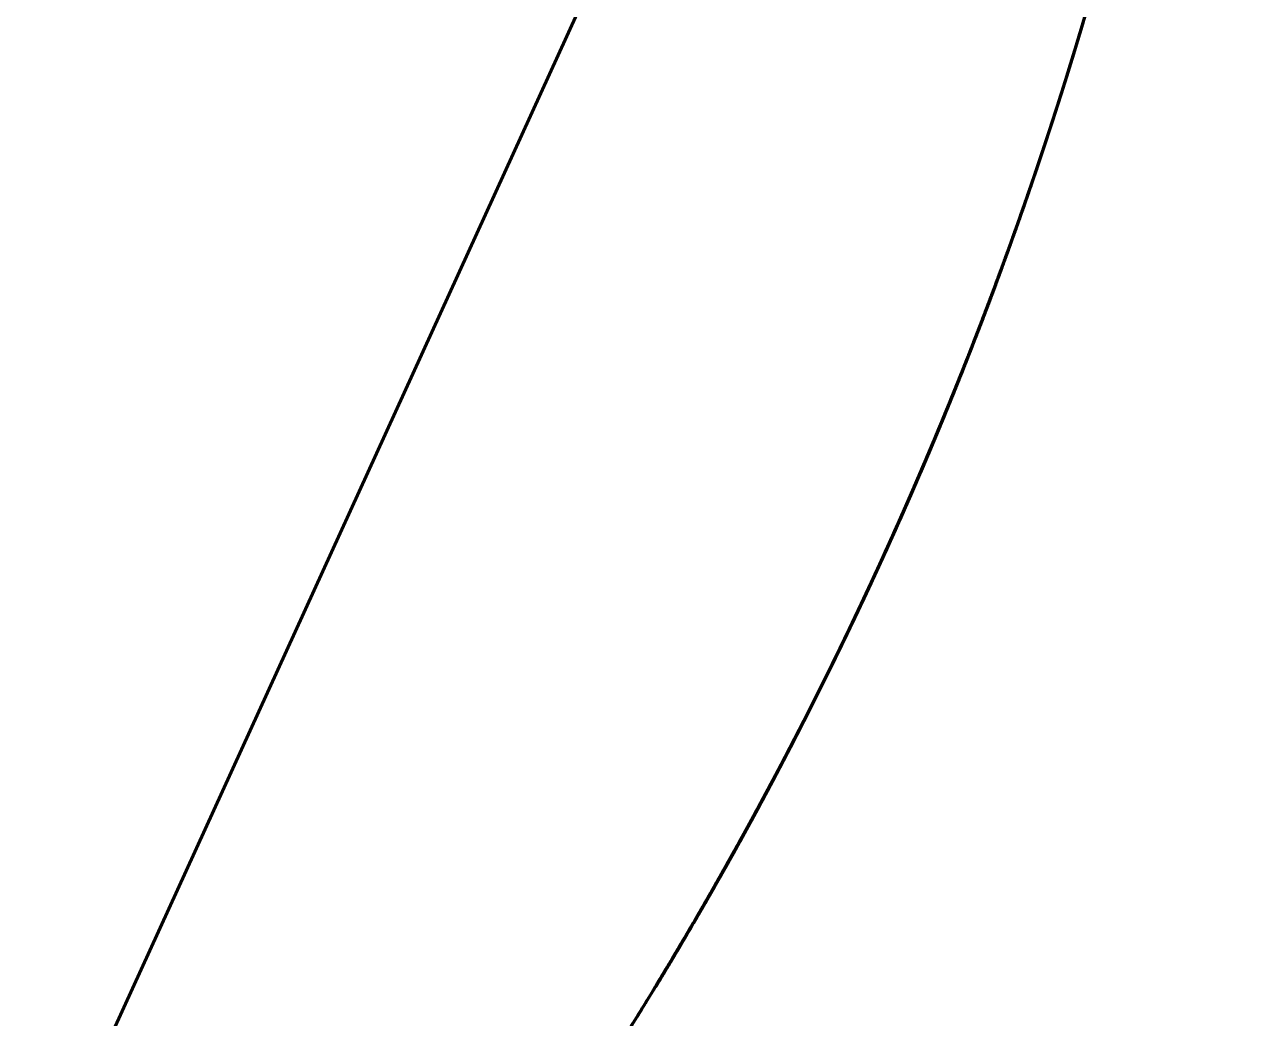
# Model space of a CAD drawing. Header units: millimetres. Extents: x 0 to 840, y 0 to 594.
# Drawn here: x 107.73 to 110.292, y 248.254 to 250.326 of the extents above; entities that cross this region are included whole.
import ezdxf

# ---------------------------------------------------------------- set-up
doc = ezdxf.new("R2010")
doc.units = ezdxf.units.MM
doc.linetypes.add('K5LT_BASIC', pattern=[0])
doc.layers.add('Системный слой', color=7, linetype='Continuous')

msp = doc.modelspace()

# ---------------------------------------------------------------- linework, layer by layer
at = {"layer": 'Системный слой', "color": 5, "linetype": 'K5LT_BASIC', "lineweight": 60, "true_color": 0x0000ff}
for p, q in [((106.9026, 246.0107), (110.22194, 253.28958)), ((109.88952, 250.18123), (109.90375, 250.22661)), ((109.89193, 250.18886), (109.90025, 250.21538)), ((109.66708, 249.56242), (109.68179, 249.59912)), ((109.64611, 249.51096), (109.66408, 249.555)), ((109.62791, 249.46703), (109.63905, 249.49383)), ((109.62813, 249.46756), (109.64164, 249.5001)), ((109.62991, 249.47182), (109.63905, 249.49383)), ((109.62502, 249.46013), (109.62813, 249.46756)), ((109.52994, 249.24163), (109.53297, 249.24833)), ((109.37273, 248.91256), (109.37648, 248.92001)), ((109.30585, 248.78269), (109.3222, 248.81394)), ((109.26493, 248.70582), (109.27275, 248.72038)), ((109.07925, 248.37872), (109.09128, 248.39892)), ((109.06497, 248.35489), (109.07925, 248.37872)), ((109.06497, 248.35489), (109.07706, 248.37505)), ((109.0361, 248.30724), (109.05476, 248.33796)), ((109.04839, 248.32745), (109.06054, 248.34754)), ((109.01158, 248.26733), (109.03394, 248.30372))]:
    msp.add_line(p, q, dxfattribs=at)
for points, knots in [([(103.86995, 244.482), (104.03885, 244.52548), (104.46275, 244.64855), (105.1261, 244.89822), (105.84634, 245.24932), (106.53061, 245.66622), (107.17292, 246.14525), (107.76763, 246.68223), (108.30955, 247.27245), (108.79392, 247.91074), (109.21651, 248.59151), (109.57361, 249.3088), (109.86209, 250.05633), (110.07944, 250.82756), (110.22374, 251.61572), (110.29374, 252.41393), (110.28882, 253.21518), (110.20902, 254.01246), (110.05505, 254.7988), (109.82824, 255.56729), (109.59195, 256.15788), (109.43316, 256.49059), (109.38768, 256.58167)], [0.989074842, 0.989074842, 0.989074842, 0.989074842, 0.989178867, 0.9893380013, 0.9894971356, 0.9896562699, 0.9898154042, 0.9899745385, 0.9901336728, 0.9902928071, 0.9904519414, 0.9906110757, 0.9907702101, 0.9909293444, 0.9910884787, 0.991247613, 0.9914067473, 0.9915658816, 0.9917250159, 0.9918841502, 0.9920432845, 0.9921040088, 0.9921040088, 0.9921040088, 0.9921040088]), ([(109.84651, 250.04913), (109.87963, 250.14811), (109.95969, 250.40279), (110.02775, 250.661), (110.06469, 250.81931)], [0.77714971539, 0.77714971539, 0.77714971539, 0.77714971539, 0.7772119669, 0.77730892682, 0.77730892682, 0.77730892682, 0.77730892682]), ([(109.93262, 250.32154), (109.93899, 250.34292), (109.98736, 250.50766), (110.03075, 250.67384), (110.06469, 250.81931)], [0.86265378287, 0.86265378287, 0.86265378287, 0.86265378287, 0.86266709102, 0.86275618984, 0.86275618984, 0.86275618984, 0.86275618984]), ([(109.58238, 249.36007), (109.61353, 249.43189), (109.74649, 249.75037), (109.91438, 250.23273), (110.0251, 250.65038), (110.06278, 250.81113)], [0.95857838398, 0.95857838398, 0.95857838398, 0.95857838398, 0.95862507957, 0.95878421388, 0.95888269017, 0.95888269017, 0.95888269017, 0.95888269017]), ([(106.50732, 245.6656), (106.56538, 245.70461), (106.84258, 245.89588), (107.31876, 246.26778), (107.90139, 246.81786), (108.43004, 247.41998), (108.90009, 248.06889), (109.30743, 248.75889), (109.64849, 249.48395), (109.88574, 250.14195), (110.00111, 250.55836), (110.04057, 250.71868)], [0.9682905469, 0.9682905469, 0.9682905469, 0.9682905469, 0.9683322724, 0.9684914067, 0.9686505411, 0.9688096754, 0.9689688097, 0.969127944, 0.9692870783, 0.9694462126, 0.969544695, 0.969544695, 0.969544695, 0.969544695]), ([(109.70368, 249.65466), (109.79438, 249.88717), (109.90598, 250.21496), (109.99742, 250.54864), (110.02132, 250.642)], [0.59549086078, 0.59549086078, 0.59549086078, 0.59549086078, 0.59563971992, 0.59569719943, 0.59569719943, 0.59569719943, 0.59569719943]), ([(109.87619, 250.13949), (109.9082, 250.23883), (109.95787, 250.4032), (110.00256, 250.56899), (110.01932, 250.63419)], [0.76648771667, 0.76648771667, 0.76648771667, 0.76648771667, 0.76654996817, 0.76659012353, 0.76659012353, 0.76659012353, 0.76659012353]), ([(109.93262, 250.32154), (109.94052, 250.34804), (109.96991, 250.44851), (109.99745, 250.5495), (110.01671, 250.62407)], [0.681078348954, 0.681078348954, 0.681078348954, 0.681078348954, 0.681094844048, 0.681140782045, 0.681140782045, 0.681140782045, 0.681140782045]), ([(109.35669, 248.88092), (109.4436, 249.05152), (109.6379, 249.46683), (109.82928, 249.97965), (109.93254, 250.31967), (109.95695, 250.40475)], [0.97983487856, 0.97983487856, 0.97983487856, 0.97983487856, 0.97994907702, 0.98010821133, 0.98016100604, 0.98016100604, 0.98016100604, 0.98016100604]), ([(109.70368, 249.65466), (109.78765, 249.86991), (109.87362, 250.11974), (109.94787, 250.37308), (109.95695, 250.40475)], [0.69161903168, 0.69161903168, 0.69161903168, 0.69161903168, 0.69175684278, 0.69177649336, 0.69177649336, 0.69177649336, 0.69177649336]), ([(109.70368, 249.65466), (109.78091, 249.85265), (109.86552, 250.09596), (109.93901, 250.34267), (109.95149, 250.3858)], [0.78774720257, 0.78774720257, 0.78774720257, 0.78774720257, 0.78787396563, 0.78790074277, 0.78790074277, 0.78790074277, 0.78790074277]), ([(109.83765, 250.02279), (109.86812, 250.11288), (109.90875, 250.23996), (109.94639, 250.36795), (109.95695, 250.40475)], [0.873272360246, 0.873272360246, 0.873272360246, 0.873272360246, 0.873329089752, 0.873351927269, 0.873351927269, 0.873351927269, 0.873351927269]), ([(109.71359, 249.6802), (109.78883, 249.8749), (109.86854, 250.106), (109.93822, 250.34015), (109.94815, 250.37429)], [0.60617721528, 0.60617721528, 0.60617721528, 0.60617721528, 0.60630171865, 0.60632292622, 0.60632292622, 0.60632292622, 0.60632292622]), ([(108.99014, 248.23281), (109.03004, 248.29671), (109.20745, 248.58929), (109.49167, 249.12857), (109.75551, 249.76783), (109.88775, 250.17086), (109.93262, 250.32154)], [0.56313138499, 0.56313138499, 0.56313138499, 0.56313138499, 0.56317632081, 0.56333545512, 0.56349458943, 0.56358836231, 0.56358836231, 0.56358836231, 0.56358836231]), ([(109.0361, 248.30724), (109.06572, 248.35578), (109.23161, 248.63372), (109.50524, 249.15767), (109.76264, 249.78801), (109.8908, 250.18111), (109.93262, 250.32154)], [0.19999791005, 0.19999791005, 0.19999791005, 0.19999791005, 0.20003182686, 0.20019096117, 0.20035009548, 0.20043749448, 0.20043749448, 0.20043749448, 0.20043749448]), ([(109.0361, 248.30724), (109.07111, 248.3646), (109.24177, 248.65172), (109.51826, 249.18584), (109.76949, 249.80752), (109.89375, 250.19101), (109.93262, 250.32154)], [0.91561873782, 0.91561873782, 0.91561873782, 0.91561873782, 0.91565881604, 0.91581795035, 0.91597708466, 0.91605832226, 0.91605832226, 0.91605832226, 0.91605832226]), ([(109.24583, 248.67059), (109.36276, 248.88515), (109.58812, 249.34447), (109.80229, 249.90256), (109.90808, 250.23914), (109.93262, 250.32154)], [0.80889307977, 0.80889307977, 0.80889307977, 0.80889307977, 0.80903882877, 0.80919796308, 0.8092492435, 0.8092492435, 0.8092492435, 0.8092492435]), ([(109.3925, 248.95202), (109.42012, 249.00751), (109.56343, 249.30343), (109.75194, 249.75775), (109.88622, 250.16574), (109.93262, 250.32154)], [0.74487073386, 0.74487073386, 0.74487073386, 0.74487073386, 0.7449077021, 0.74506683641, 0.74516379622, 0.74516379622, 0.74516379622, 0.74516379622]), ([(109.43254, 249.03355), (109.4821, 249.13581), (109.64117, 249.48146), (109.80573, 249.91269), (109.90961, 250.24426), (109.93262, 250.32154)], [0.62739880624, 0.62739880624, 0.62739880624, 0.62739880624, 0.6274665818, 0.6276257161, 0.62767380958, 0.62767380958, 0.62767380958, 0.62767380958]), ([(109.57771, 249.34931), (109.60853, 249.42011), (109.74203, 249.73849), (109.85613, 250.06469), (109.93262, 250.32154)], [0.06137979003, 0.06137979003, 0.06137979003, 0.06137979003, 0.06142584341, 0.06158569209, 0.06158569209, 0.06158569209, 0.06158569209]), ([(109.70368, 249.65466), (109.74259, 249.75443), (109.82392, 249.97505), (109.89609, 250.19886), (109.93262, 250.32154)], [0.10416909842, 0.10416909842, 0.10416909842, 0.10416909842, 0.10423297263, 0.10430932359, 0.10430932359, 0.10430932359, 0.10430932359]), ([(109.70368, 249.65466), (109.7435, 249.75675), (109.82473, 249.97741), (109.8968, 250.20125), (109.93262, 250.32154)], [0.55276722926, 0.55276722926, 0.55276722926, 0.55276722926, 0.55283259071, 0.55290745444, 0.55290745444, 0.55290745444, 0.55290745444]), ([(109.70368, 249.65466), (109.74829, 249.76903), (109.82902, 249.98989), (109.90056, 250.21388), (109.93262, 250.32154)], [0.63821449228, 0.63821449228, 0.63821449228, 0.63821449228, 0.63828771483, 0.63835471746, 0.63835471746, 0.63835471746, 0.63835471746]), ([(109.70368, 249.65466), (109.77612, 249.84038), (109.8539, 250.06238), (109.92242, 250.28728), (109.93262, 250.32154)], [0.70229993955, 0.70229993955, 0.70229993955, 0.70229993955, 0.7024188415, 0.70244016472, 0.70244016472, 0.70244016472, 0.70244016472]), ([(109.74476, 249.7621), (109.78, 249.85616), (109.84452, 250.03804), (109.90284, 250.22199), (109.92936, 250.31061)], [0.09351105957, 0.09351105957, 0.09351105957, 0.09351105957, 0.0935709739, 0.0936261482, 0.0936261482, 0.0936261482, 0.0936261482]), ([(109.75428, 249.78763), (109.77863, 249.85325), (109.84175, 250.03), (109.89903, 250.20876), (109.93262, 250.32154)], [0.81981821295, 0.81981821295, 0.81981821295, 0.81981821295, 0.81985996181, 0.81993015137, 0.81993015137, 0.81993015137, 0.81993015137]), ([(109.80573, 249.93015), (109.82186, 249.97609), (109.86618, 250.1059), (109.90737, 250.23675), (109.93262, 250.32154)], [0.360569299851, 0.360569299851, 0.360569299851, 0.360569299851, 0.360598345003, 0.360651112654, 0.360651112654, 0.360651112654, 0.360651112654]), ([(109.81197, 249.94801), (109.8346, 250.01292), (109.87618, 250.13701), (109.9149, 250.26201), (109.93262, 250.32154)], [0.53146758797, 0.53146758797, 0.53146758797, 0.53146758797, 0.531508593253, 0.53154563869, 0.53154563869, 0.53154563869, 0.53154563869]), ([(109.81724, 249.96315), (109.85012, 250.05806), (109.88912, 250.17738), (109.92547, 250.29752), (109.93262, 250.32154)], [0.339214433514, 0.339214433514, 0.339214433514, 0.339214433514, 0.33927434755, 0.339289296897, 0.339289296897, 0.339289296897, 0.339289296897]), ([(109.83646, 250.01925), (109.8564, 250.07813), (109.88923, 250.17865), (109.92018, 250.27977), (109.93262, 250.32154)], [0.435354395665, 0.435354395665, 0.435354395665, 0.435354395665, 0.435391470401, 0.435417467794, 0.435417467794, 0.435417467794, 0.435417467794]), ([(109.83766, 250.0228), (109.84781, 250.05283), (109.87907, 250.14698), (109.90869, 250.24166), (109.92808, 250.30632)], [0.894634178046, 0.894634178046, 0.894634178046, 0.894634178046, 0.894653087206, 0.894693348743, 0.894693348743, 0.894693348743, 0.894693348743]), ([(109.84668, 250.04964), (109.87058, 250.12108), (109.89955, 250.21163), (109.927, 250.30264), (109.93262, 250.32154)], [0.157657164742, 0.157657164742, 0.157657164742, 0.157657164742, 0.157702100573, 0.157713862984, 0.157713862984, 0.157713862984, 0.157713862984]), ([(109.8871, 250.17358), (109.89351, 250.19378), (109.90895, 250.24302), (109.92395, 250.2924), (109.93262, 250.32154)], [0.520833952959, 0.520833952959, 0.520833952959, 0.520833952959, 0.520846594526, 0.52086473081, 0.52086473081, 0.52086473081, 0.52086473081]), ([(109.89546, 250.20007), (109.90459, 250.22913), (109.91706, 250.26959), (109.92923, 250.31015), (109.93262, 250.32154)], [0.424711303932, 0.424711303932, 0.424711303932, 0.424711303932, 0.424729471674, 0.424736559911, 0.424736559911, 0.424736559911, 0.424736559911]), ([(109.62934, 249.47045), (109.65629, 249.53506), (109.7649, 249.8047), (109.85968, 250.07971), (109.92345, 250.29096)], [0.94792132567, 0.94792132567, 0.94792132567, 0.94792132567, 0.94796308084, 0.94809469782, 0.94809469782, 0.94809469782, 0.94809469782]), ([(109.80463, 249.92701), (109.83165, 250.00391), (109.87225, 250.12492), (109.91012, 250.2468), (109.92345, 250.29096)], [0.349887731567, 0.349887731567, 0.349887731567, 0.349887731567, 0.349936346277, 0.34996385672, 0.34996385672, 0.34996385672, 0.34996385672]), ([(109.75149, 249.78012), (109.78142, 249.86057), (109.83978, 250.0249), (109.89307, 250.19094), (109.91881, 250.27563)], [0.90526388251, 0.90526388251, 0.90526388251, 0.90526388251, 0.90531508593, 0.90536788282, 0.90536788282, 0.90536788282, 0.90536788282]), ([(109.7639, 249.81369), (109.79123, 249.88809), (109.84512, 250.04133), (109.89462, 250.19605), (109.91881, 250.27563)], [0.723695566066, 0.723695566066, 0.723695566066, 0.723695566066, 0.723742838956, 0.723792448949, 0.723792448949, 0.723792448949, 0.723792448949]), ([(109.77745, 249.85084), (109.78915, 249.88316), (109.83913, 250.0238), (109.88541, 250.16573), (109.91881, 250.27564)], [0.734384335038, 0.734384335038, 0.734384335038, 0.734384335038, 0.734404837683, 0.734473358833, 0.734473358833, 0.734473358833, 0.734473358833]), ([(109.70935, 249.66924), (109.7203, 249.69747), (109.76834, 249.82325), (109.8134, 249.95016), (109.84651, 250.04913)], [0.937283022924, 0.937283022924, 0.937283022924, 0.937283022924, 0.937301082113, 0.937363333564, 0.937363333564, 0.937363333564, 0.937363333564]), ([(109.73912, 249.74709), (109.7503, 249.77676), (109.78749, 249.87713), (109.82278, 249.97819), (109.84668, 250.04964)], [0.478020556154, 0.478020556154, 0.478020556154, 0.478020556154, 0.478039465309, 0.478084401077, 0.478084401077, 0.478084401077, 0.478084401077]), ([(109.70368, 249.65466), (109.72434, 249.70764), (109.77255, 249.83494), (109.8177, 249.96336), (109.84295, 250.03849)], [0.210978177185, 0.210978177185, 0.210978177185, 0.210978177185, 0.211012094208, 0.211059366608, 0.211059366608, 0.211059366608, 0.211059366608]), ([(109.71359, 249.6802), (109.73452, 249.73436), (109.77902, 249.85311), (109.82087, 249.97282), (109.84278, 250.03799)], [0.926604451571, 0.926604451571, 0.926604451571, 0.926604451571, 0.926639083386, 0.926680088589, 0.926680088589, 0.926680088589, 0.926680088589]), ([(109.55253, 249.29204), (109.64263, 249.49496), (109.73605, 249.72956), (109.81893, 249.96789), (109.82873, 249.99656)], [0.6488172841, 0.6488172841, 0.6488172841, 0.6488172841, 0.64894971356, 0.64896778698, 0.64896778698, 0.64896778698, 0.64896778698]), ([(109.70799, 249.66575), (109.73669, 249.73963), (109.77774, 249.84979), (109.8165, 249.96076), (109.82888, 249.997)], [0.381875069568, 0.381875069568, 0.381875069568, 0.381875069568, 0.381922342457, 0.381945182175, 0.381945182175, 0.381945182175, 0.381945182175]), ([(109.70368, 249.65466), (109.72525, 249.70996), (109.7659, 249.81747), (109.80438, 249.92577), (109.82248, 249.97832)], [0.659576308026, 0.659576308026, 0.659576308026, 0.659576308026, 0.659611712285, 0.659644861051, 0.659644861051, 0.659644861051, 0.659644861051]), ([(109.53324, 249.24893), (109.61249, 249.42478), (109.70786, 249.65706), (109.79287, 249.89319), (109.81198, 249.94802)], [0.57404153983, 0.57404153983, 0.57404153983, 0.57404153983, 0.57415658816, 0.57419122337, 0.57419122337, 0.57419122337, 0.57419122337]), ([(109.70368, 249.65466), (109.707, 249.66317), (109.74666, 249.76532), (109.78435, 249.86823), (109.81724, 249.96315)], [0.766385386806, 0.766385386806, 0.766385386806, 0.766385386806, 0.766390833864, 0.766450748614, 0.766450748614, 0.766450748614, 0.766450748614]), ([(109.70368, 249.65466), (109.71955, 249.69536), (109.75377, 249.78508), (109.78646, 249.87537), (109.80383, 249.92474)], [0.125530914169, 0.125530914169, 0.125530914169, 0.125530914169, 0.125556970083, 0.125588188266, 0.125588188266, 0.125588188266, 0.125588188266]), ([(109.7207, 249.69865), (109.72497, 249.70979), (109.75321, 249.78384), (109.78043, 249.85829), (109.80279, 249.92179)], [0.670266593461, 0.670266593461, 0.670266593461, 0.670266593461, 0.670273711012, 0.670313868018, 0.670313868018, 0.670313868018, 0.670313868018]), ([(109.00837, 248.26214), (109.11976, 248.44211), (109.35646, 248.85828), (109.61304, 249.41309), (109.7548, 249.78611), (109.79887, 249.91069)], [0.87288458111, 0.87288458111, 0.87288458111, 0.87288458111, 0.87301082113, 0.87316995544, 0.87324877737, 0.87324877737, 0.87324877737, 0.87324877737]), ([(109.0361, 248.30724), (109.17856, 248.54063), (109.4379, 249.01525), (109.67285, 249.56284), (109.78284, 249.86525), (109.80113, 249.9171)], [0.30680698883, 0.30680698883, 0.30680698883, 0.30680698883, 0.30697008275, 0.30712921706, 0.30716200998, 0.30716200998, 0.30716200998, 0.30716200998]), ([(109.70368, 249.65466), (109.72331, 249.70498), (109.75654, 249.79263), (109.78834, 249.8808), (109.80154, 249.91826)], [0.841151741938, 0.841151741938, 0.841151741938, 0.841151741938, 0.841183959262, 0.841207648771, 0.841207648771, 0.841207648771, 0.841207648771]), ([(109.70368, 249.65466), (109.71179, 249.67545), (109.74251, 249.75512), (109.77204, 249.83526), (109.79319, 249.89469)], [0.85183264982, 0.85183264982, 0.85183264982, 0.85183264982, 0.851845957989, 0.851883584687, 0.851883584687, 0.851883584687, 0.851883584687]), ([(109.70368, 249.65466), (109.71088, 249.67312), (109.7412, 249.75166), (109.77036, 249.83064), (109.79198, 249.89127)], [0.403234518979, 0.403234518979, 0.403234518979, 0.403234518979, 0.403246339911, 0.403284733432, 0.403284733432, 0.403284733432, 0.403284733432]), ([(109.70368, 249.65466), (109.70803, 249.66582), (109.73711, 249.74082), (109.76512, 249.81622), (109.78819, 249.88067)], [0.136211822052, 0.136211822052, 0.136211822052, 0.136211822052, 0.13621896881, 0.136259798423, 0.136259798423, 0.136259798423, 0.136259798423]), ([(109.70368, 249.65466), (109.71282, 249.6781), (109.7408, 249.75078), (109.76779, 249.82384), (109.7856, 249.87346)], [0.221659085067, 0.221659085067, 0.221659085067, 0.221659085067, 0.221674092935, 0.221705537433, 0.221705537433, 0.221705537433, 0.221705537433]), ([(109.64, 249.49612), (109.65816, 249.54007), (109.70216, 249.64909), (109.7439, 249.759), (109.76795, 249.82473)], [0.862479588211, 0.862479588211, 0.862479588211, 0.862479588211, 0.862507956716, 0.86254970558, 0.86254970558, 0.86254970558, 0.86254970558]), ([(109.70368, 249.65466), (109.71476, 249.68308), (109.73847, 249.74481), (109.76145, 249.80681), (109.77362, 249.84029)], [0.040083651154, 0.040083651154, 0.040083651154, 0.040083651154, 0.040101845958, 0.040123092227, 0.040123092227, 0.040123092227, 0.040123092227]), ([(109.0361, 248.30724), (109.08076, 248.38041), (109.2599, 248.68405), (109.48798, 249.13174), (109.64939, 249.5155), (109.70368, 249.65466)], [0.81949056692, 0.81949056692, 0.81949056692, 0.81949056692, 0.81954169319, 0.8197008275, 0.81978992619, 0.81978992619, 0.81978992619, 0.81978992619]), ([(109.21546, 248.61535), (109.30201, 248.77141), (109.4773, 249.11221), (109.62932, 249.46406), (109.70368, 249.65466)], [0.02917427118, 0.02917427118, 0.02917427118, 0.02917427118, 0.02928071292, 0.02940274327, 0.02940274327, 0.02940274327, 0.02940274327]), ([(109.23661, 248.65371), (109.26451, 248.70463), (109.4177, 248.99111), (109.57227, 249.32456), (109.68686, 249.61161), (109.70224, 249.65098)], [0.4243765713, 0.4243765713, 0.4243765713, 0.4243765713, 0.42441120306, 0.42457033736, 0.42459554863, 0.42459554863, 0.42459554863, 0.42459554863]), ([(109.39939, 248.9659), (109.43869, 249.04521), (109.54668, 249.27191), (109.6446, 249.50322), (109.70368, 249.65466)], [0.73419290645, 0.73419290645, 0.73419290645, 0.73419290645, 0.73424570337, 0.73434266317, 0.73434266317, 0.73434266317, 0.73434266317]), ([(109.57477, 249.34258), (109.6045, 249.4107), (109.64817, 249.51445), (109.68978, 249.61903), (109.70368, 249.65466)], [0.242953764558, 0.242953764558, 0.242953764558, 0.242953764558, 0.242998090389, 0.243020900835, 0.243020900835, 0.243020900835, 0.243020900835]), ([(109.58478, 249.36561), (109.61834, 249.44313), (109.65831, 249.53936), (109.69651, 249.63629), (109.70368, 249.65466)], [0.146830585925, 0.146830585925, 0.146830585925, 0.146830585925, 0.146880967537, 0.146892729937, 0.146892729937, 0.146892729937, 0.146892729937]), ([(109.62178, 249.4524), (109.63817, 249.49143), (109.66583, 249.55871), (109.69263, 249.62633), (109.70368, 249.65466)], [0.510000212021, 0.510000212021, 0.510000212021, 0.510000212021, 0.51002546149, 0.510043597763, 0.510043597763, 0.510043597763, 0.510043597763]), ([(109.64969, 249.51967), (109.65856, 249.54132), (109.67676, 249.58624), (109.69457, 249.63131), (109.70368, 249.65466)], [0.328439257283, 0.328439257283, 0.328439257283, 0.328439257283, 0.328453214513, 0.32846816385, 0.32846816385, 0.32846816385, 0.32846816385]), ([(109.0361, 248.30724), (109.12214, 248.44821), (109.33652, 248.82341), (109.5456, 249.26375), (109.667, 249.56176), (109.68725, 249.61288)], [0.25340244945, 0.25340244945, 0.25340244945, 0.25340244945, 0.25350095481, 0.25366008912, 0.25369288209, 0.25369288209, 0.25369288209, 0.25369288209]), ([(109.55591, 249.29967), (109.58483, 249.36497), (109.63109, 249.47304), (109.6751, 249.58204), (109.69202, 249.62495)], [0.339072614366, 0.339072614366, 0.339072614366, 0.339072614366, 0.33911521324, 0.339142727211, 0.339142727211, 0.339142727211, 0.339142727211]), ([(109.57504, 249.3432), (109.59513, 249.38923), (109.63393, 249.48035), (109.67113, 249.57213), (109.68908, 249.61751)], [0.520657502996, 0.520657502996, 0.520657502996, 0.520657502996, 0.520687460217, 0.520716569665, 0.520716569665, 0.520716569665, 0.520716569665]), ([(109.0361, 248.30724), (109.06294, 248.35122), (109.22634, 248.62441), (109.45117, 249.05296), (109.62237, 249.44968), (109.68337, 249.6031)], [0.38157334396, 0.38157334396, 0.38157334396, 0.38157334396, 0.38160407384, 0.38176320815, 0.38186168449, 0.38186168449, 0.38186168449, 0.38186168449]), ([(109.0361, 248.30724), (109.11379, 248.43452), (109.32121, 248.79519), (109.52932, 249.2272), (109.65506, 249.5322), (109.67846, 249.59078)], [0.79812875118, 0.79812875118, 0.79812875118, 0.79812875118, 0.79821769574, 0.79837683004, 0.79841445672, 0.79841445672, 0.79841445672, 0.79841445672]), ([(109.50712, 249.19155), (109.54572, 249.27554), (109.60528, 249.41086), (109.6613, 249.54766), (109.68179, 249.59912)], [0.435177202114, 0.435177202114, 0.435177202114, 0.435177202114, 0.435232336092, 0.435265374042, 0.435265374042, 0.435265374042, 0.435265374042]), ([(109.56088, 249.31091), (109.57526, 249.3435), (109.61504, 249.43523), (109.65322, 249.52765), (109.67712, 249.58742)], [0.349755965759, 0.349755965759, 0.349755965759, 0.349755965759, 0.349777211967, 0.349815605429, 0.349815605429, 0.349815605429, 0.349815605429]), ([(109.57477, 249.34258), (109.59068, 249.37903), (109.62597, 249.46146), (109.65995, 249.54444), (109.67846, 249.59078)], [0.88380823719, 0.88380823719, 0.88380823719, 0.88380823719, 0.883831954169, 0.883861719739, 0.883861719739, 0.883861719739, 0.883861719739]), ([(109.5971, 249.3942), (109.61379, 249.43316), (109.64235, 249.50119), (109.67002, 249.56958), (109.68163, 249.59874)], [0.157517683163, 0.157517683163, 0.157517683163, 0.157517683163, 0.157542966264, 0.15756168618, 0.15756168618, 0.15756168618, 0.15756168618]), ([(109.23841, 248.65699), (109.25559, 248.68839), (109.39921, 248.95474), (109.54459, 249.26241), (109.65967, 249.54391), (109.67356, 249.57854)], [0.07190735528, 0.07190735528, 0.07190735528, 0.07190735528, 0.07192870783, 0.07208784214, 0.0721100998, 0.0721100998, 0.0721100998, 0.0721100998]), ([(109.51691, 249.21292), (109.54434, 249.27304), (109.59824, 249.39488), (109.64927, 249.51795), (109.67425, 249.58027)], [0.531310047147, 0.531310047147, 0.531310047147, 0.531310047147, 0.531349458944, 0.531389508336, 0.531389508336, 0.531389508336, 0.531389508336]), ([(109.52025, 249.22025), (109.54326, 249.27082), (109.59358, 249.38429), (109.64142, 249.49884), (109.66708, 249.56242)], [0.26428895121, 0.26428895121, 0.26428895121, 0.26428895121, 0.264322087842, 0.264362986915, 0.264362986915, 0.264362986915, 0.264362986915]), ([(109.53324, 249.24893), (109.56039, 249.30917), (109.60477, 249.41076), (109.64715, 249.51318), (109.66395, 249.55468)], [0.6167651713, 0.6167651713, 0.6167651713, 0.6167651713, 0.616804583068, 0.616831286751, 0.616831286751, 0.616831286751, 0.616831286751]), ([(109.0361, 248.30724), (109.09041, 248.39622), (109.27794, 248.71644), (109.48354, 249.1266), (109.62227, 249.45241), (109.65523, 249.53322)], [0.72336239603, 0.72336239603, 0.72336239603, 0.72336239603, 0.72342457034, 0.72358370465, 0.72363575887, 0.72363575887, 0.72363575887, 0.72363575887]), ([(109.53811, 249.25976), (109.55597, 249.29953), (109.59516, 249.38863), (109.63283, 249.47839), (109.65316, 249.52815)], [0.712895702581, 0.712895702581, 0.712895702581, 0.712895702581, 0.71292170592, 0.712953761827, 0.712953761827, 0.712953761827, 0.712953761827]), ([(109.0361, 248.30724), (109.10841, 248.42571), (109.3113, 248.77704), (109.50518, 249.17579), (109.62338, 249.456), (109.63766, 249.49047)], [0.08250792341, 0.08250792341, 0.08250792341, 0.08250792341, 0.08259070656, 0.08274984087, 0.08277209847, 0.08277209847, 0.08277209847, 0.08277209847]), ([(109.33327, 248.83528), (109.41335, 248.99017), (109.51771, 249.20809), (109.61269, 249.43016), (109.63837, 249.4922)], [0.54190745743, 0.54190745743, 0.54190745743, 0.54190745743, 0.54201145767, 0.5420515079, 0.5420515079, 0.5420515079, 0.5420515079]), ([(109.50198, 249.18039), (109.51691, 249.21273), (109.56607, 249.32107), (109.61296, 249.43043), (109.64469, 249.5075)], [0.905134705402, 0.905134705402, 0.905134705402, 0.905134705402, 0.905155951623, 0.905205667741, 0.905205667741, 0.905205667741, 0.905205667741]), ([(109.51203, 249.20223), (109.53242, 249.24676), (109.5776, 249.3477), (109.62081, 249.4495), (109.64427, 249.50647)], [0.17883775008, 0.17883775008, 0.17883775008, 0.17883775008, 0.178866963718, 0.17890371051, 0.17890371051, 0.17890371051, 0.17890371051]), ([(109.52693, 249.23496), (109.54645, 249.27807), (109.58638, 249.36822), (109.62474, 249.45906), (109.64427, 249.50647)], [0.894465727209, 0.894465727209, 0.894465727209, 0.894465727209, 0.894493952896, 0.894524538279, 0.894524538279, 0.894524538279, 0.894524538279]), ([(109.23456, 248.64996), (109.34317, 248.84796), (109.4783, 249.11926), (109.59874, 249.39716), (109.62841, 249.46823)], [0.63799387938, 0.63799387938, 0.63799387938, 0.63799387938, 0.63812858052, 0.63817451851, 0.63817451851, 0.63817451851, 0.63817451851]), ([(109.53297, 249.24833), (109.54938, 249.28474), (109.58264, 249.35991), (109.6148, 249.43555), (109.63105, 249.47456)], [0.445870514753, 0.445870514753, 0.445870514753, 0.445870514753, 0.445894334819, 0.445919539571, 0.445919539571, 0.445919539571, 0.445919539571]), ([(109.44138, 249.05183), (109.46147, 249.09355), (109.50253, 249.1806), (109.54211, 249.26832), (109.56225, 249.31402)], [0.018591094025, 0.018591094025, 0.018591094025, 0.018591094025, 0.018618714195, 0.018648497012, 0.018648497012, 0.018648497012, 0.018648497012]), ([(109.20195, 248.59107), (109.24956, 248.67627), (109.36742, 248.89591), (109.47558, 249.12055), (109.53771, 249.25887)], [0.95840773165, 0.95840773165, 0.95840773165, 0.95840773165, 0.95846594526, 0.95855639063, 0.95855639063, 0.95855639063, 0.95855639063]), ([(109.22145, 248.62616), (109.30819, 248.7831), (109.41695, 248.99539), (109.51669, 249.21195), (109.54085, 249.26587)], [0.92637298924, 0.92637298924, 0.92637298924, 0.92637298924, 0.92647994908, 0.92651519193, 0.92651519193, 0.92651519193, 0.92651519193]), ([(109.36396, 248.89521), (109.39207, 248.95064), (109.45465, 249.07746), (109.51406, 249.2058), (109.54635, 249.27818)], [0.392388132145, 0.392388132145, 0.392388132145, 0.392388132145, 0.392425206875, 0.392472478021, 0.392472478021, 0.392472478021, 0.392472478021]), ([(109.0361, 248.30724), (109.05886, 248.34453), (109.2186, 248.61078), (109.38349, 248.92298), (109.51279, 249.20365), (109.53016, 249.24211)], [0.11455064703, 0.11455064703, 0.11455064703, 0.11455064703, 0.11457670274, 0.11473583705, 0.11476101387, 0.11476101387, 0.11476101387, 0.11476101387]), ([(109.0361, 248.30724), (109.11249, 248.4324), (109.28661, 248.73485), (109.44193, 249.04748), (109.52544, 249.23167)], [0.34953062034, 0.34953062034, 0.34953062034, 0.34953062034, 0.34961807766, 0.34973870883, 0.34973870883, 0.34973870883, 0.34973870883]), ([(109.31503, 248.8002), (109.35671, 248.87991), (109.43091, 249.02742), (109.50079, 249.17702), (109.5317, 249.24552)], [0.125344188941, 0.125344188941, 0.125344188941, 0.125344188941, 0.125397835774, 0.12544266541, 0.12544266541, 0.12544266541, 0.12544266541]), ([(109.346, 248.85999), (109.36835, 248.90357), (109.4318, 249.02995), (109.49211, 249.15788), (109.53016, 249.24211)], [0.221485745797, 0.221485745797, 0.221485745797, 0.221485745797, 0.221514958625, 0.221570092631, 0.221570092631, 0.221570092631, 0.221570092631]), ([(109.36396, 248.89521), (109.38482, 248.93635), (109.44062, 249.04863), (109.49394, 249.16213), (109.52664, 249.23432)], [0.937114433875, 0.937114433875, 0.937114433875, 0.937114433875, 0.937141947804, 0.937189219562, 0.937189219562, 0.937189219562, 0.937189219562]), ([(109.37648, 248.92001), (109.40857, 248.98381), (109.46188, 249.09317), (109.51283, 249.20363), (109.53346, 249.24942)], [0.296265485262, 0.296265485262, 0.296265485262, 0.296265485262, 0.296308084023, 0.296338041207, 0.296338041207, 0.296338041207, 0.296338041207]), ([(109.0361, 248.30724), (109.173, 248.53151), (109.3396, 248.83506), (109.48734, 249.14785), (109.52175, 249.22354)], [0.66995785665, 0.66995785665, 0.66995785665, 0.66995785665, 0.6701145767, 0.67016416849, 0.67016416849, 0.67016416849, 0.67016416849]), ([(109.37119, 248.90951), (109.39198, 248.95069), (109.44173, 249.05127), (109.48948, 249.15281), (109.51691, 249.21292)], [0.755542186981, 0.755542186981, 0.755542186981, 0.755542186981, 0.755569700828, 0.755609112587, 0.755609112587, 0.755609112587, 0.755609112587]), ([(109.0361, 248.30724), (109.04772, 248.32629), (109.19739, 248.57364), (109.35575, 248.86811), (109.48816, 249.15028), (109.5069, 249.19106)], [0.84085238268, 0.84085238268, 0.84085238268, 0.84085238268, 0.84086569064, 0.84102482495, 0.84105159485, 0.84105159485, 0.84105159485, 0.84105159485]), ([(109.30411, 248.77939), (109.3324, 248.83313), (109.4023, 248.96942), (109.46852, 249.10756), (109.50712, 249.19155)], [0.317595856644, 0.317595856644, 0.317595856644, 0.317595856644, 0.317632081477, 0.317687215481, 0.317687215481, 0.317687215481, 0.317687215481]), ([(109.36927, 248.9057), (109.39907, 248.96467), (109.44389, 249.05596), (109.48706, 249.14804), (109.50198, 249.18039)], [0.659413166388, 0.659413166388, 0.659413166388, 0.659413166388, 0.659452577976, 0.659473824243, 0.659473824243, 0.659473824243, 0.659473824243]), ([(108.44255, 247.4558), (108.47449, 247.49616), (108.66976, 247.74751), (109.00272, 248.22937), (109.30058, 248.76057), (109.4495, 249.06798), (109.4812, 249.13568)], [0.94745497711, 0.94745497711, 0.94745497711, 0.94745497711, 0.94748567791, 0.94764481222, 0.94780394653, 0.94784853434, 0.94784853434, 0.94784853434, 0.94784853434]), ([(109.0361, 248.30724), (109.17578, 248.53607), (109.32816, 248.81432), (109.46469, 249.10031), (109.48534, 249.14452)], [0.48838242274, 0.48838242274, 0.48838242274, 0.48838242274, 0.48854232973, 0.48857143711, 0.48857143711, 0.48857143711, 0.48857143711]), ([(109.11732, 248.44312), (109.14062, 248.48293), (109.2722, 248.71196), (109.3931, 248.947), (109.48534, 249.14452)], [0.90496930347, 0.90496930347, 0.90496930347, 0.90496930347, 0.90499681731, 0.90512684431, 0.90512684431, 0.90512684431, 0.90512684431]), ([(109.34794, 248.86379), (109.36362, 248.89438), (109.40583, 248.97802), (109.44666, 249.06235), (109.47195, 249.116)], [0.136039331858, 0.136039331858, 0.136039331858, 0.136039331858, 0.136059834501, 0.136095212943, 0.136095212943, 0.136095212943, 0.136095212943]), ([(109.34965, 248.86712), (109.36588, 248.89883), (109.40803, 248.98249), (109.44881, 249.06684), (109.47354, 249.11937)], [0.584638206345, 0.584638206345, 0.584638206345, 0.584638206345, 0.584659452578, 0.584694083978, 0.584694083978, 0.584694083978, 0.584694083978]), ([(109.16305, 248.52222), (109.19838, 248.58408), (109.29186, 248.75264), (109.3796, 248.9243), (109.43258, 249.03363)], [0.61660295826, 0.61660295826, 0.61660295826, 0.61660295826, 0.61664544876, 0.61671791624, 0.61671791624, 0.61671791624, 0.61671791624]), ([(109.0361, 248.30724), (109.15648, 248.50445), (109.28619, 248.7377), (109.40475, 248.97656), (109.42039, 249.00857)], [0.68063876454, 0.68063876454, 0.68063876454, 0.68063876454, 0.68077657543, 0.6807978217, 0.6807978217, 0.6807978217, 0.6807978217]), ([(109.0361, 248.30724), (109.12344, 248.45033), (109.25569, 248.68203), (109.37692, 248.9196), (109.42039, 249.00857)], [0.70200058029, 0.70200058029, 0.70200058029, 0.70200058029, 0.70210057288, 0.70215963733, 0.70215963733, 0.70215963733, 0.70215963733]), ([(109.0361, 248.30724), (109.06424, 248.35335), (109.18814, 248.56071), (109.3032, 248.77325), (109.38702, 248.94102)], [0.8301714748, 0.8301714748, 0.8301714748, 0.8301714748, 0.83020369192, 0.83031555334, 0.83031555334, 0.83031555334, 0.83031555334]), ([(109.22887, 248.63962), (109.25567, 248.68832), (109.30385, 248.7779), (109.35041, 248.86833), (109.37119, 248.90951)], [0.157350679485, 0.157350679485, 0.157350679485, 0.157350679485, 0.157383831955, 0.157411345877, 0.157411345877, 0.157411345877, 0.157411345877]), ([(109.25553, 248.68843), (109.27437, 248.72319), (109.31402, 248.7976), (109.35257, 248.87258), (109.37273, 248.91256)], [0.605959866742, 0.605959866742, 0.605959866742, 0.605959866742, 0.605983450032, 0.60601015646, 0.60601015646, 0.60601015646, 0.60601015646]), ([(109.13132, 248.46712), (109.15127, 248.50146), (109.2188, 248.61959), (109.2835, 248.73932), (109.32787, 248.82485)], [0.274801262616, 0.274801262616, 0.274801262616, 0.274801262616, 0.27482495226, 0.274882423382, 0.274882423382, 0.274882423382, 0.274882423382]), ([(109.19474, 248.5782), (109.22294, 248.62846), (109.27032, 248.71493), (109.31619, 248.80221), (109.33499, 248.83861)], [0.883638443563, 0.883638443563, 0.883638443563, 0.883638443563, 0.88367281986, 0.883697253298, 0.883697253298, 0.883697253298, 0.883697253298]), ([(109.1254, 248.45695), (109.16459, 248.52419), (109.22695, 248.63463), (109.28683, 248.74643), (109.30959, 248.7898)], [0.712716146515, 0.712716146515, 0.712716146515, 0.712716146515, 0.712762571611, 0.712791788146, 0.712791788146, 0.712791788146, 0.712791788146]), ([(109.0361, 248.30724), (109.07389, 248.36916), (109.15542, 248.50662), (109.23306, 248.64631), (109.27429, 248.72323)], [0.734043303906, 0.734043303906, 0.734043303906, 0.734043303906, 0.734086569064, 0.734138622562, 0.734138622562, 0.734138622562, 0.734138622562]), ([(109.0361, 248.30724), (109.06981, 248.36247), (109.13932, 248.4793), (109.20603, 248.59777), (109.24021, 248.66028)], [0.467020606977, 0.467020606977, 0.467020606977, 0.467020606977, 0.467059197963, 0.467101693053, 0.467101693053, 0.467101693053, 0.467101693053]), ([(108.82394, 247.97698), (108.91703, 248.11484), (109.05134, 248.3268), (109.17615, 248.54439), (109.21709, 248.61828)], [0.92622159481, 0.92622159481, 0.92622159481, 0.92622159481, 0.92632081477, 0.92637119959, 0.92637119959, 0.92637119959, 0.92637119959]), ([(109.0361, 248.30724), (109.05199, 248.33328), (109.1073, 248.42498), (109.16087, 248.51771), (109.19829, 248.58454)], [0.029103384016, 0.029103384016, 0.029103384016, 0.029103384016, 0.029121578613, 0.029167258041, 0.029167258041, 0.029167258041, 0.029167258041]), ([(109.0361, 248.30724), (109.04921, 248.32872), (109.09859, 248.41042), (109.14659, 248.49294), (109.18119, 248.55414)], [0.210678817929, 0.210678817929, 0.210678817929, 0.210678817929, 0.210693825589, 0.210735757617, 0.210735757617, 0.210735757617, 0.210735757617]), ([(108.93065, 248.13893), (108.9685, 248.19781), (109.04558, 248.32103), (109.1195, 248.44618), (109.15695, 248.51155)], [0.936941064634, 0.936941064634, 0.936941064634, 0.936941064634, 0.936982813495, 0.937027749268, 0.937027749268, 0.937027749268, 0.937027749268]), ([(109.0361, 248.30724), (109.04234, 248.31747), (109.08555, 248.3886), (109.12773, 248.46035), (109.16305, 248.52222)], [0.125231554914, 0.125231554914, 0.125231554914, 0.125231554914, 0.125238701464, 0.125281195935, 0.125281195935, 0.125281195935, 0.125281195935]), ([(108.97111, 248.20249), (108.98802, 248.2293), (109.05015, 248.32909), (109.11022, 248.43015), (109.15296, 248.50459)], [0.851508780355, 0.851508780355, 0.851508780355, 0.851508780355, 0.85152768937, 0.851578893102, 0.851578893102, 0.851578893102, 0.851578893102]), ([(108.98588, 248.226), (109.02443, 248.2876), (109.07729, 248.3745), (109.12858, 248.46232), (109.1431, 248.48746)], [0.744705222439, 0.744705222439, 0.744705222439, 0.744705222439, 0.744748567791, 0.744765882725, 0.744765882725, 0.744765882725, 0.744765882725]), ([(109.0361, 248.30724), (109.04364, 248.3196), (109.07721, 248.37491), (109.11015, 248.4306), (109.13534, 248.47405)], [0.573829685755, 0.573829685755, 0.573829685755, 0.573829685755, 0.573838319542, 0.573868276729, 0.573868276729, 0.573868276729, 0.573868276729]), ([(107.77323, 246.70542), (107.83581, 246.76777), (108.08349, 247.02233), (108.48905, 247.49475), (108.86174, 248.02149), (109.05906, 248.34369), (109.11516, 248.43942)], [0.95793585171, 0.95793585171, 0.95793585171, 0.95793585171, 0.95798854233, 0.95814767664, 0.95830681095, 0.95837299204, 0.95837299204, 0.95837299204, 0.95837299204]), ([(108.87467, 248.05297), (108.90007, 248.09147), (108.97691, 248.20999), (109.05079, 248.33038), (109.09917, 248.41226)], [0.776707050126, 0.776707050126, 0.776707050126, 0.776707050126, 0.776734563972, 0.776791291425, 0.776791291425, 0.776791291425, 0.776791291425]), ([(108.96591, 248.19425), (108.98325, 248.22168), (109.02976, 248.29621), (109.07511, 248.37145), (109.10325, 248.41916)], [0.40290871207, 0.40290871207, 0.40290871207, 0.40290871207, 0.402928071292, 0.402961109236, 0.402961109236, 0.402961109236, 0.402961109236]), ([(108.57289, 247.62479), (108.70404, 247.79927), (108.88122, 248.05479), (109.04411, 248.31943), (109.09128, 248.39893)], [0.32800475232, 0.32800475232, 0.32800475232, 0.32800475232, 0.32813494589, 0.3281900799, 0.3281900799, 0.3281900799, 0.3281900799]), ([(105.84737, 245.26413), (105.87283, 245.27809), (106.13153, 245.42158), (106.60925, 245.71996), (107.24618, 246.20611), (107.83489, 246.74967), (108.3702, 247.34588), (108.76172, 247.8739), (108.972, 248.20224), (109.0361, 248.30724)], [0.97881781994, 0.97881781994, 0.97881781994, 0.97881781994, 0.97883513686, 0.97899427116, 0.97915340547, 0.97931253978, 0.97947167409, 0.9796308084, 0.97970418509, 0.97970418509, 0.97970418509, 0.97970418509]), ([(108.43733, 247.44922), (108.45645, 247.47332), (108.64009, 247.70746), (108.84106, 247.99323), (109.0093, 248.26335), (109.0361, 248.30724)], [0.1463852157, 0.1463852157, 0.1463852157, 0.1463852157, 0.14640356461, 0.14656269892, 0.14659337068, 0.14659337068, 0.14659337068, 0.14659337068]), ([(108.43733, 247.44922), (108.54011, 247.57882), (108.74903, 247.85854), (108.94045, 248.15056), (109.0361, 248.30724)], [0.37068428113, 0.37068428113, 0.37068428113, 0.37068428113, 0.3707829408, 0.37089243608, 0.37089243608, 0.37089243608, 0.37089243608]), ([(108.43733, 247.44922), (108.60408, 247.65947), (108.80805, 247.94312), (108.99409, 248.23842), (109.0361, 248.30724)], [0.60566425442, 0.60566425442, 0.60566425442, 0.60566425442, 0.60582431572, 0.6058724094, 0.6058724094, 0.6058724094, 0.6058724094]), ([(108.49151, 247.51826), (108.50379, 247.53408), (108.67891, 247.76125), (108.86133, 248.02426), (109.01896, 248.27916), (109.0361, 248.30724)], [0.05027449352, 0.05027449352, 0.05027449352, 0.05027449352, 0.05028644176, 0.05044557607, 0.05046519978, 0.05046519978, 0.05046519978, 0.05046519978]), ([(108.57564, 247.62845), (108.61532, 247.68129), (108.77701, 247.90192), (108.92801, 248.13019), (109.0361, 248.30724)], [0.64843289884, 0.64843289884, 0.64843289884, 0.64843289884, 0.64847231063, 0.64859604089, 0.64859604089, 0.64859604089, 0.64859604089]), ([(108.85281, 248.02002), (108.8784, 248.0584), (108.94063, 248.15342), (109.00095, 248.24967), (109.0361, 248.30724)], [0.691251926004, 0.691251926004, 0.691251926004, 0.691251926004, 0.691279439847, 0.691319672417, 0.691319672417, 0.691319672417, 0.691319672417]), ([(108.34325, 247.33271), (108.47501, 247.49299), (108.70826, 247.79879), (108.92033, 248.11955), (109.01325, 248.27003)], [0.10363181043, 0.10363181043, 0.10363181043, 0.10363181043, 0.1037555697, 0.10386105718, 0.10386105718, 0.10386105718, 0.10386105718]), ([(108.43733, 247.44922), (108.44494, 247.45881), (108.61785, 247.67781), (108.81197, 247.95006), (108.9837, 248.22218), (109.01258, 248.26895)], [0.2425133866, 0.2425133866, 0.2425133866, 0.2425133866, 0.24252068746, 0.24267982177, 0.2427126063, 0.2427126063, 0.2427126063, 0.2427126063]), ([(108.86817, 248.04314), (108.89147, 248.07834), (108.94241, 248.15656), (108.99206, 248.2356), (109.01886, 248.27913)], [0.50968200899, 0.50968200899, 0.50968200899, 0.50968200899, 0.509707192871, 0.509737682915, 0.509737682915, 0.509737682915, 0.509737682915])]:
    msp.add_open_spline(points, degree=3, knots=knots, dxfattribs=at)
for points in [[(109.86148, 250.09427), (109.8845, 250.16437), (109.90661, 250.23477), (109.92781, 250.30544)], [(109.86647, 250.1095), (109.88818, 250.17604), (109.90908, 250.24285), (109.92915, 250.3099)], [(109.87142, 250.12475), (109.89261, 250.19009), (109.91302, 250.2557), (109.93262, 250.32154)], [(109.87142, 250.12474), (109.89261, 250.19009), (109.91302, 250.2557), (109.93262, 250.32154)], [(109.87142, 250.12475), (109.89219, 250.18879), (109.9122, 250.25307), (109.93145, 250.31759)], [(109.87995, 250.15119), (109.8981, 250.20779), (109.91566, 250.26457), (109.93262, 250.32154)], [(109.89156, 250.18768), (109.9052, 250.23087), (109.91849, 250.27418), (109.93145, 250.31759)], [(109.89515, 250.19907), (109.90795, 250.2398), (109.92044, 250.28062), (109.93262, 250.32154)], [(109.89658, 250.20365), (109.90888, 250.24286), (109.92089, 250.28216), (109.93262, 250.32154)], [(109.89674, 250.20416), (109.90898, 250.2432), (109.92094, 250.28233), (109.93262, 250.32154)], [(109.89674, 250.20416), (109.9074, 250.23815), (109.91785, 250.2722), (109.92808, 250.30632)], [(109.89786, 250.20773), (109.90971, 250.24558), (109.9213, 250.28352), (109.93262, 250.32154)], [(109.90264, 250.22303), (109.91283, 250.2558), (109.92283, 250.28864), (109.93262, 250.32154)], [(109.90612, 250.23425), (109.91511, 250.2633), (109.92395, 250.2924), (109.93262, 250.32154)], [(109.91194, 250.25315), (109.91893, 250.27592), (109.92583, 250.29871), (109.93262, 250.32154)], [(109.86762, 250.11306), (109.88623, 250.17016), (109.90423, 250.22745), (109.92163, 250.28493)], [(109.90025, 250.21538), (109.90535, 250.2317), (109.91039, 250.24803), (109.91538, 250.26439)], [(109.72642, 249.71362), (109.76171, 249.80609), (109.7954, 249.89918), (109.82746, 249.99283)], [(109.75984, 249.80266), (109.77592, 249.84624), (109.79164, 249.88995), (109.807, 249.93379)], [(109.70368, 249.65466), (109.73243, 249.72838), (109.76017, 249.80249), (109.78686, 249.87697)], [(109.73629, 249.73959), (109.7531, 249.78408), (109.76954, 249.8287), (109.78561, 249.87346)], [(109.74476, 249.7621), (109.76, 249.80279), (109.77494, 249.8436), (109.78957, 249.88452)], [(109.70368, 249.65466), (109.72907, 249.71975), (109.75366, 249.78515), (109.77745, 249.85084)], [(109.70368, 249.65466), (109.72861, 249.71859), (109.75278, 249.78281), (109.77617, 249.84732)], [(109.70368, 249.65466), (109.72719, 249.71494), (109.75002, 249.77548), (109.77216, 249.83627)], [(109.70368, 249.65466), (109.72082, 249.69861), (109.7376, 249.7427), (109.75402, 249.78693)], [(109.70368, 249.65466), (109.71949, 249.69519), (109.73499, 249.73584), (109.75018, 249.77661)], [(109.58238, 249.36007), (109.61254, 249.42961), (109.64177, 249.49954), (109.67007, 249.56986)], [(109.5971, 249.3942), (109.62207, 249.45248), (109.6464, 249.51104), (109.67007, 249.56986)], [(109.57335, 249.33932), (109.60193, 249.40475), (109.6297, 249.47055), (109.65664, 249.53668)], [(109.59079, 249.37953), (109.61228, 249.4294), (109.63328, 249.47948), (109.65381, 249.52975)], [(109.58608, 249.36862), (109.60285, 249.40738), (109.61932, 249.44627), (109.63551, 249.48528)], [(109.62358, 249.45668), (109.63067, 249.4736), (109.63771, 249.49054), (109.64469, 249.5075)], [(109.41357, 248.99464), (109.44323, 249.05508), (109.47219, 249.11587), (109.50042, 249.17699)], [(109.36396, 248.89521), (109.40864, 248.98333), (109.4518, 249.07223), (109.49341, 249.16185)], [(109.44485, 249.05906), (109.46082, 249.09229), (109.47657, 249.12562), (109.49211, 249.15905)], [(109.41965, 249.00706), (109.4403, 249.04929), (109.4606, 249.0917), (109.48055, 249.13428)], [(109.4258, 249.01965), (109.44185, 249.05264), (109.4577, 249.08574), (109.47334, 249.11894)], [(109.40815, 248.98362), (109.42215, 249.01205), (109.436, 249.04056), (109.44969, 249.06914)], [(109.27827, 248.73068), (109.30743, 248.78521), (109.33599, 248.84006), (109.36396, 248.89521)], [(109.25553, 248.68843), (109.27751, 248.72899), (109.29916, 248.76972), (109.32048, 248.81063)], [(109.27275, 248.72038), (109.28867, 248.75005), (109.30442, 248.77982), (109.31998, 248.80968)], [(109.25553, 248.68843), (109.27004, 248.7152), (109.28441, 248.74206), (109.29863, 248.76899)], [(109.21709, 248.61828), (109.23986, 248.65937), (109.26229, 248.70065), (109.28437, 248.74211)], [(109.22145, 248.62616), (109.2439, 248.66678), (109.26602, 248.70758), (109.2878, 248.74856)], [(109.24404, 248.6673), (109.26156, 248.69942), (109.27888, 248.73165), (109.29598, 248.76398)], [(109.22115, 248.62562), (109.23908, 248.65804), (109.25679, 248.69058), (109.27429, 248.72323)], [(109.24404, 248.6673), (109.25419, 248.68591), (109.26427, 248.70455), (109.27429, 248.72323)], [(109.0361, 248.30724), (109.07807, 248.376), (109.11906, 248.44534), (109.15907, 248.51525)], [(109.0361, 248.30724), (109.06981, 248.36247), (109.10289, 248.41807), (109.13534, 248.47405)], [(109.0361, 248.30724), (109.06702, 248.35791), (109.09742, 248.40889), (109.12729, 248.46019)], [(109.0361, 248.30724), (109.06681, 248.35755), (109.09699, 248.40817), (109.12665, 248.4591)], [(109.0361, 248.30724), (109.0668, 248.35755), (109.09699, 248.40817), (109.12665, 248.4591)], [(109.01158, 248.26733), (109.04753, 248.3255), (109.08278, 248.3841), (109.11732, 248.44312)], [(109.0361, 248.30724), (109.06229, 248.35015), (109.08811, 248.3933), (109.11354, 248.43666)], [(109.0361, 248.30724), (109.0622, 248.35), (109.08792, 248.39299), (109.11327, 248.4362)], [(109.04839, 248.32745), (109.07029, 248.36354), (109.09191, 248.39979), (109.11327, 248.4362)], [(109.03392, 248.30368), (109.05733, 248.34199), (109.08044, 248.38048), (109.10325, 248.41916)], [(109.0361, 248.30724), (109.05951, 248.34559), (109.08261, 248.38413), (109.10542, 248.42284)], [(109.0361, 248.30724), (109.05737, 248.3421), (109.0784, 248.3771), (109.09917, 248.41226)], [(109.0361, 248.30724), (109.05468, 248.33769), (109.07307, 248.36825), (109.09128, 248.39893)], [(109.0361, 248.30724), (109.05468, 248.33769), (109.07308, 248.36825), (109.09128, 248.39892)], [(109.0361, 248.30724), (109.04503, 248.32188), (109.05392, 248.33654), (109.06277, 248.35123)], [(109.00482, 248.2564), (109.0153, 248.27331), (109.02573, 248.29026), (109.0361, 248.30724)]]:
    msp.add_open_spline(points, degree=3, dxfattribs=at)

doc.saveas('drawing.dxf')
